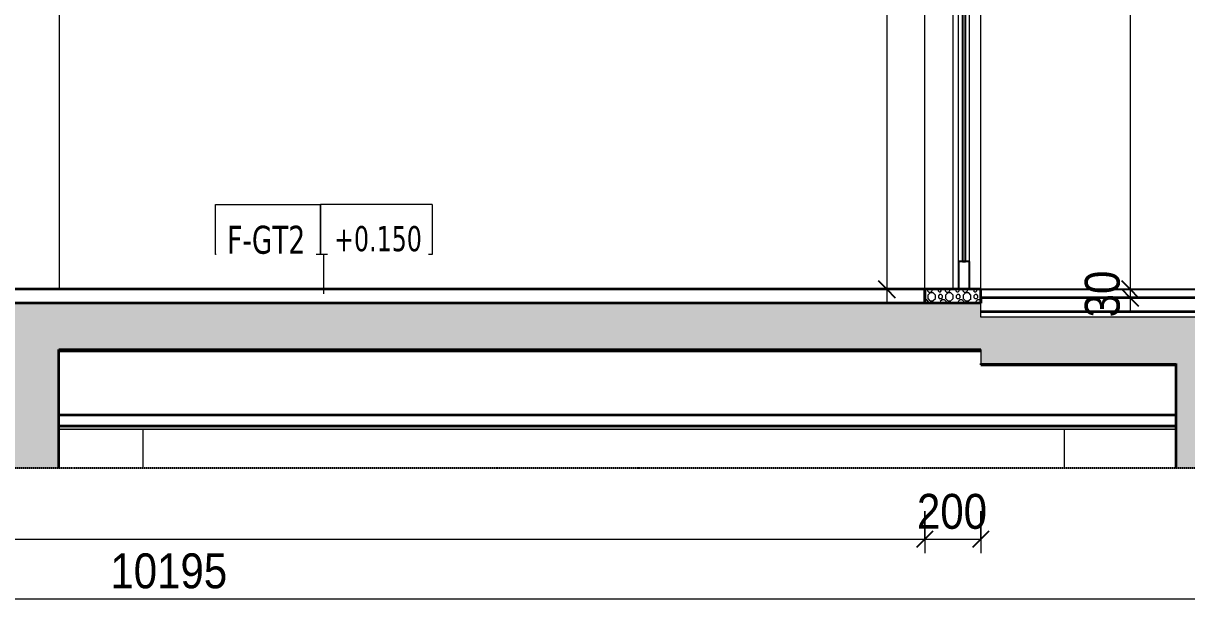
# Model space of a CAD drawing. Header units: millimetres. Extents: x 41758 to 237109, y 3795 to 78637.
# Drawn here: x 62854 to 67020, y 4443 to 6552 of the extents above; entities that cross this region are included whole.
import ezdxf

# ---------------------------------------------------------------- set-up
doc = ezdxf.new("R2010")
doc.units = ezdxf.units.MM
for name, pattern in [('Centre', [31.75, 6.35, -4.7625, 15.875, -4.7625]), ('Hidden', [7.14375, 4.7625, -2.38125]), ('IMPORT-CENTER _2_', [40.64, 25.4, -5.08, 5.08, -5.08])]:
    doc.linetypes.add(name, pattern=pattern)
for name, color, linetype, lineweight in [('0-4', 90, 'Continuous', 5), ('A-ANNO-DIMS', 211, 'Continuous', 9), ('A-ANNO-DIMS-50', 211, 'Continuous', 9), ('A-CLNG-1', 250, 'Continuous', 35), ('A-CLNG-FNSH-1', 7, 'Continuous', 18), ('A-CLNG-PATT-3', 13, 'Continuous', 18), ('A-DETL-GENF', 92, 'Continuous', 18), ('A-DETL-GENF-4', 9, 'Continuous', 18), ('A-DETL-GENF-5', 92, 'Hidden', 25), ('A-DETL-MEDM', 33, 'Continuous', 35), ('A-DETL-THIN', 151, 'Continuous', 18), ('A-DOOR', 31, 'Continuous', 18), ('A-DOOR-4', 31, 'Continuous', 25), ('A-DOOR-FRAM-1', 31, 'Continuous', 18), ('A-DOOR-GLAZ', 31, 'Continuous', 25), ('A-FLOR-FNSH-1', 250, 'Continuous', 35), ('A-FLOR-IDEN', 11, 'Continuous', 9), ('A-FLOR-LEVL-2', 51, 'Centre', 9), ('A-FLOR-PATT-1', 253, 'Continuous', 18), ('A-FLOR-PATT-2', 9, 'Continuous', 18), ('A-WALL-2', 250, 'Continuous', 35), ('G-IMPT', 8, 'Continuous', 18), ('G-IMPT-3', 8, 'IMPORT-CENTER _2_', 18), ('M-EQPM', 50, 'Continuous', 18), ('M-EQPM-2', 50, 'Continuous', 25), ('S-COLS', 52, 'Continuous', 18), ('S-COLS-6', 7, 'Continuous', 18)]:
    doc.layers.add(name, color=color, linetype=linetype, lineweight=lineweight)
doc.styles.add('Tahoma', font='tahoma.ttf', dxfattribs={"width": 0.8, "height": 100})
doc.styles.add('Tahoma_1', font='tahoma.ttf', dxfattribs={"width": 0.8, "height": 90})
doc.styles.add('UTM Avo', font='', dxfattribs={"width": 0.9, "height": 125})
doc.styles.get('UTM Avo').set_extended_font_data('UTM Avo')
doc.dimstyles.new('1_Dim_chi_tiet_2_5', dxfattribs={"dimscale": 304.8, "dimtxt": 124.912619, "dimasz": 0.19685, "dimexe": 0.164042, "dimexo": 0.0625, "dimgap": 0.016404, "dimtad": 1, "dimdec": 0, "dimrnd": 5, "dimzin": 0, "dimdsep": 46, "dimtxsty": 'UTM Avo', "dimblk1": 'OBLIQUE', "dimblk2": 'OBLIQUE', "dimsah": 1, "dimcen": 0.09, "dimdle": 0.164042, "dimazin": 0, "dimtfac": 1, "dimtdec": 4, "dimtix": 1, "dimtmove": 0, "dimatfit": 3, "dimfxl": 0.328084, "dimfxlon": 1, "dimtvp": 1, "dimtolj": 1, "dimtzin": 0, "dimarcsym": 2})
pattern_1 = [(50, (40790.24, 15875), (364.368, -31.878), [38.1, -419.1]), (355, (40790.24, 15875), (-70.486, 382.113), [30.48, -335.28]), (100.451, (40820.6, 15872.34), (293.885, 350.233), [32.38, -356.18]), (46.184, (40790.24, 15976.6), (542.158, -84.086), [57.15, -628.65]), (96.636, (40835.4, 15969.6), (474.805, 494.855), [48.57, -534.27]), (351.184, (40790.24, 15976.6), (474.81, 494.85), [45.72, -502.92]), (21, (40841.04, 15951.2), (303.2285, -204.5305), [38.1, -419.1]), (326, (40841.04, 15951.2), (123.604, 368.376), [30.48, -335.28]), (71.451, (40866.3, 15934.16), (426.834, 163.843), [32.38, -356.18]), (37.5, (40790.24, 15875), (6.1766, 169.1102), [3.353, -327.863, 3.353, -337.007, -336.55]), (37.5, (40790.24, 15875), (6.1766, 169.1102), [-671.576, 3.353, -333.197]), (7.5, (40790.24, 15875), (133.639, 200.3615), [3.353, -190.703, 3.353, -320.243, -128.27]), (7.5, (40790.24, 15875), (133.639, 200.3615), [-517.652, 3.353, -124.917]), (327.5, (40676.96, 15875), (271.1818, -11.4584), [3.353, -123.647, 3.353, -392.887, -525.78]), (327.5, (40676.96, 15875), (271.1818, -11.4584), [-523.24, 3.353, -522.427]), (317.5, (40626.16, 15875), (296.2585, 50.853), [3.353, -161.747, 3.353, -259.791, -373.38]), (317.5, (40626.16, 15875), (296.2585, 50.853), [-428.244, 3.353, -370.027]), (45, (40790.24, 15875), (-125.7236, 125.7236), []), (45, (40790.24, 16065.5), (-125.7236, 125.7236), [])]

# ---------------------------------------------------------------- blocks, each defined once
blk = doc.blocks.new('NCV_TKTC_KET CAU_rvt-2-TKCS_CĂN HỘ LOẠI 6 - MẶT CẮT 1')
at = {"layer": 'A-FLOR-PATT-1'}
h = blk.add_hatch(dxfattribs=at)
h.set_pattern_fill('FP_4', color=256, style=0, pattern_type=2)
h.set_pattern_definition(pattern_1)
h.paths.add_polyline_path([(43511.7, 5380), (43536.9, 5380), (43536.9, 5385), (40235.7, 5385), (40235.7, 5380), (43326.9, 5380)])
h.paths.add_polyline_path([(35735.3, 5380), (39935.6, 5380), (39935.6, 5385), (35735.3, 5385), (35735.3, 5384.2)])
h = blk.add_hatch(dxfattribs=at)
h.set_pattern_fill('FP_4', color=256, style=0, pattern_type=2)
h.set_pattern_definition(pattern_1)
h.paths.add_polyline_path([(43511.7, 5380), (43536.9, 5380), (43536.9, 5385), (40235.7, 5385), (40235.7, 5380), (43326.9, 5380)])
h.paths.add_polyline_path([(35735.3, 5380), (39935.6, 5380), (39935.6, 5385), (35735.3, 5385), (35735.3, 5384.2)])
h = blk.add_hatch(dxfattribs=at)
h.set_pattern_fill('FP_4', color=256, style=0, pattern_type=2)
h.set_pattern_definition(pattern_1)
h.paths.add_polyline_path([(43536.9, 5330), (44235.3, 5330), (44235.3, 5335), (43536.9, 5335)])
h.paths.add_polyline_path([(45537.4, 5330), (45537, 5335), (44537, 5335), (44537, 5330), (45537, 5330)])
h = blk.add_hatch(dxfattribs=at)
h.set_pattern_fill('FP_4', color=256, style=0, pattern_type=2)
h.set_pattern_definition(pattern_1)
h.paths.add_polyline_path([(43536.9, 5330), (44235.3, 5330), (44235.3, 5335), (43536.9, 5335)])
h.paths.add_polyline_path([(45537.4, 5330), (45537, 5335), (44537, 5335), (44537, 5330), (45537, 5330)])
at = {"layer": 'A-FLOR-FNSH-1'}
for p, q in [((40235.7, 5380), (43536.9, 5380)), ((43536.9, 5335), (43536.9, 5330)), ((43536.9, 5330), (44235.3, 5330))]:
    blk.add_line(p, q, dxfattribs=at)
at = {"layer": 'S-COLS-6'}
for p, q in [((40536.9, 5100), (40536.9, 4960)), ((43836.9, 4960), (43836.9, 5100))]:
    blk.add_line(p, q, dxfattribs=at)
blk = doc.blocks.new('NCV_TKTC_TANG 2_rvt-2-TKCS_CĂN HỘ LOẠI 6 - MẶT CẮT 1')
at = {"layer": 'A-FLOR-PATT-2'}
h = blk.add_hatch(dxfattribs=at)
h.set_pattern_fill('FP_5', color=256, style=0, pattern_type=2)
h.set_pattern_definition([(180, (40844.12, 15903.534), (-8e-15, -63.5), [6.012, -57.488]), (135, (40848.37, 15899.283), (-63.4996, 4e-15), [6.012, -83.79]), (90, (40848.37, 15893.27), (-63.5, 4e-15), [6.012, -57.488]), (45, (40844.117, 15889.02), (0, 63.4996), [6.012, -83.79]), (0, (40838.105, 15889.02), (0, 63.5), [6.012, -57.488]), (315, (40833.853, 15893.27), (63.4996, 0), [6.012, -83.79]), (270, (40833.85, 15899.28), (63.5, 4e-15), [6.012, -57.488]), (225, (40838.105, 15903.534), (4e-15, -63.4996), [6.012, -83.79]), (180, (40829.89, 15893.53), (-8e-15, -63.5), [6.892, -56.608]), (135, (40834.766, 15888.66), (-63.4996, 4e-15), [6.892, -82.91]), (90, (40834.766, 15881.77), (-63.5, 4e-15), [6.892, -56.608]), (45, (40829.893, 15876.894), (0, 63.4996), [6.892, -82.91]), (0, (40823, 15876.894), (0, 63.5), [6.892, -56.608]), (315, (40818.127, 15881.77), (63.4996, 0), [6.892, -82.91]), (270, (40818.13, 15888.66), (63.5, 4e-15), [6.892, -56.608]), (225, (40823, 15893.533), (4e-15, -63.4996), [6.892, -82.91]), (180, (40800.985, 15888.96), (-8e-15, -63.5), [4.546, -58.954]), (135, (40804.2, 15885.746), (-63.4996, 4e-15), [4.546, -85.257]), (90, (40804.2, 15881.2), (-63.5, 4e-15), [4.546, -58.954]), (45, (40800.985, 15877.986), (0, 63.4996), [4.546, -85.257]), (0, (40796.44, 15877.986), (0, 63.5), [4.546, -58.954]), (315, (40793.224, 15881.2), (63.4996, 0), [4.546, -85.257]), (270, (40793.224, 15885.746), (63.5, 4e-15), [4.546, -58.954]), (225, (40796.44, 15888.96), (4e-15, -63.4996), [4.546, -85.257]), (90, (40822.434, 15896.805), (-63.5, 4e-15), [9.093, -54.407]), (45, (40816.004, 15890.375), (0, 63.4996), [9.093, -80.71]), (0, (40806.91, 15890.375), (0, 63.5), [9.093, -54.407]), (315, (40800.48, 15896.805), (63.4996, 0), [9.093, -80.71]), (270, (40800.48, 15905.9), (63.5, 4e-15), [9.093, -54.407]), (225, (40806.91, 15912.327), (4e-15, -63.4996), [9.093, -80.71]), (180, (40816.004, 15912.33), (-8e-15, -63.5), [9.093, -54.407]), (135, (40822.434, 15905.9), (-63.4996, 4e-15), [9.093, -80.71]), (90, (40847.13, 15917.626), (-63.5, 4e-15), [11.586, -51.914]), (45, (40838.937, 15909.433), (0, 63.4996), [11.586, -78.217]), (0, (40827.35, 15909.43), (0, 63.5), [11.586, -51.914]), (315, (40819.16, 15917.626), (63.4996, 0), [11.586, -78.217]), (270, (40819.16, 15929.21), (63.5, 4e-15), [11.586, -51.914]), (225, (40827.35, 15937.404), (4e-15, -63.4996), [11.586, -78.217]), (180, (40838.94, 15937.404), (-8e-15, -63.5), [11.586, -51.914]), (135, (40847.13, 15929.21), (-63.4996, 4e-15), [11.586, -78.217]), (90, (40808.54, 15921.15), (-63.5, 4e-15), [6.013, -57.487]), (45, (40804.285, 15916.9), (0, 63.4996), [6.013, -83.79]), (0, (40798.27, 15916.9), (0, 63.5), [6.013, -57.487]), (315, (40794.02, 15921.15), (63.4996, 0), [6.013, -83.79]), (270, (40794.02, 15927.16), (63.5, 4e-15), [6.013, -57.487]), (225, (40798.27, 15931.415), (4e-15, -63.4996), [6.013, -83.79]), (180, (40804.285, 15931.415), (-8e-15, -63.5), [6.013, -57.487]), (135, (40808.537, 15927.163), (-63.4996, 4e-15), [6.013, -83.79])])
h.paths.add_polyline_path([(43536.9, 5550), (43536.9, 5600), (43336.9, 5600), (43336.9, 5550), (43535.2, 5550)])
at = {"layer": 'A-FLOR-FNSH-1'}
for p, q in [((43336.9, 5600), (35736.9, 5600)), ((43336.9, 5550), (43336.9, 5600)), ((43536.9, 5600), (43336.9, 5600)), ((43336.9, 5600), (43336.9, 5550)), ((43536.9, 5550), (43536.9, 5600)), ((45536.9, 5570), (43536.9, 5570)), ((43536.9, 5570), (43536.9, 5550)), ((43536.9, 5520), (45536.9, 5520))]:
    blk.add_line(p, q, dxfattribs=at)
at = {"layer": 'S-COLS-6'}
blk.add_line((40236.9, 8780), (40236.9, 5600), dxfattribs=at)
blk = doc.blocks.new('DEG_02-DEG_03 - DEG_02-2500x2400mm-CỬA ĐI 02 CÁNH TRƯỢT-V10-TKCS_CĂN HỘ LOẠI 6 - MẶT CẮT 1')
at = {"layer": 'A-DOOR'}
for p, q in [((43536.9, 5600), (43536.9, 7960)), ((43456.9, 5700), (43456.9, 7860)), ((43496.9, 5700), (43496.9, 7860)), ((43496.9, 5700), (43496.9, 7860))]:
    blk.add_line(p, q, dxfattribs=at)
at = {"layer": 'A-DOOR-4'}
for p, q in [((43456.9, 5700), (43456.9, 5600)), ((43496.9, 5700), (43456.9, 5700)), ((43496.9, 5600), (43496.9, 5700)), ((43456.9, 5600), (43496.9, 5600))]:
    blk.add_line(p, q, dxfattribs=at)
at = {"layer": 'A-DOOR-FRAM-1'}
blk.add_line((43436.9, 7960), (43436.9, 5600), dxfattribs=at)
at = {"layer": 'A-DOOR-GLAZ'}
for p, q in [((43471.9, 7860), (43471.9, 5700)), ((43481.9, 5700), (43481.9, 7860)), ((43471.9, 5700), (43481.9, 5700))]:
    blk.add_line(p, q, dxfattribs=at)
blk = doc.blocks.new('TKTC_XREF_251221_MB TANG 2-7 - TKTC_XREF_260130_MB TANG 2-5_dwg_$cc-V12-TKCS_CĂN HỘ LOẠI 6 - MẶT CẮT 1')
at = {"layer": 'G-IMPT-3'}
for p, q in [((41776.4, 5600), (41897.5, 5600)), ((41836.6, 5600), (41837.4, 5600))]:
    blk.add_line(p, q, dxfattribs=at)
at = {"layer": 'M-EQPM'}
for p, q in [((41837, 5600), (41792, 5600)), ((41792, 5600), (41882, 5600)), ((41882, 5600), (41837, 5600)), ((41837.3, 5600), (41837.3, 5600))]:
    blk.add_line(p, q, dxfattribs=at)
blk = doc.blocks.new('TKTC_XREF_251221_MB TANG 2-7 - TKTC_XREF_260130_MB TANG 2-5_dwg_CUM U_DN100-V13-TKCS_CĂN HỘ LOẠI 6 - MẶT CẮT 1')
at = {"layer": 'G-IMPT'}
for p, q in [((41783.7, 5600), (41781.5, 5600)), ((41782.5, 5600), (41891.4, 5600)), ((41782.8, 5600), (41782.5, 5600)), ((41789.4, 5600), (41782.6, 5600)), ((41788.3, 5600), (41783.7, 5600)), ((41783.7, 5600), (41783.7, 5600)), ((41784.8, 5600), (41784, 5600)), ((41787.3, 5600), (41784.8, 5600)), ((41787.3, 5600), (41784.8, 5600)), ((41787.3, 5600), (41784.8, 5600)), ((41788.1, 5600), (41787.3, 5600)), ((41790.6, 5600), (41788.3, 5600)), ((41788.3, 5600), (41788.3, 5600)), ((41788.8, 5600), (41885.1, 5600)), ((41792, 5600), (41882, 5600)), ((41886.4, 5600), (41884.1, 5600)), ((41892.1, 5600), (41885.2, 5600)), ((41886.3, 5600), (41886.4, 5600)), ((41890.9, 5600), (41886.4, 5600)), ((41887.4, 5600), (41886.7, 5600)), ((41889.9, 5600), (41887.4, 5600)), ((41889.9, 5600), (41887.4, 5600)), ((41889.9, 5600), (41887.4, 5600)), ((41890.7, 5600), (41889.9, 5600)), ((41893.2, 5600), (41890.9, 5600)), ((41890.9, 5600), (41890.9, 5600)), ((41891.8, 5600), (41891.4, 5600))]:
    blk.add_line(p, q, dxfattribs=at)
at = {"layer": 'G-IMPT', "flags": 128}
for points in [[(41790.5, 5600), (41792.1, 5600), (41792, 5600), (41779.9, 5600), (41779.9, 5600), (41781.4, 5600)], [(41781.5, 5600), (41781.4, 5600), (41790.5, 5600), (41790.6, 5600)], [(41788, 5600), (41788.1, 5600), (41784, 5600), (41784, 5600)], [(41789.1, 5600), (41788.8, 5600), (41792, 5600)], [(41885.4, 5600), (41885.1, 5600), (41882, 5600)], [(41893.2, 5600), (41894.7, 5600), (41894.7, 5600), (41882.5, 5600), (41882.6, 5600), (41884.1, 5600)], [(41884.1, 5600), (41884.1, 5600), (41893.2, 5600), (41893.2, 5600)], [(41890.7, 5600), (41890.7, 5600), (41886.7, 5600), (41886.6, 5600)]]:
    blk.add_lwpolyline(points, dxfattribs=at)
blk = doc.blocks.new('TKTC_XREF_251221_MB TANG 2-7 - TKTC_XREF_260130_MB TANG 2-5_dwg_$cc-V14-TKCS_CĂN HỘ LOẠI 6 - MẶT CẮT 1')
at = {"layer": 'G-IMPT-3'}
for p, q in [((41986.7, 5600), (42139.7, 5600)), ((42063.2, 5600), (42063.2, 5600))]:
    blk.add_line(p, q, dxfattribs=at)
at = {"layer": 'M-EQPM'}
for p, q in [((42063.2, 5600), (42006.3, 5600)), ((42006.3, 5600), (42120, 5600)), ((42117.2, 5600), (42009.1, 5600)), ((42009.1, 5600), (42063.2, 5600)), ((42063.2, 5600), (42117.2, 5600)), ((42120, 5600), (42063.2, 5600))]:
    blk.add_line(p, q, dxfattribs=at)
blk = doc.blocks.new('TKTC_XREF_251221_MB TANG 2-7 - TKTC_XREF_260130_MB TANG 2-5_dwg_CUM U_DN100-V15-TKCS_CĂN HỘ LOẠI 6 - MẶT CẮT 1')
at = {"layer": 'G-IMPT'}
for p, q in [((41993.5, 5600), (41991.6, 5600)), ((41991.6, 5600), (42006.9, 5600)), ((41993.5, 5600), (41996.3, 5600)), ((42005, 5600), (41993.5, 5600)), ((41994.9, 5600), (42003.5, 5600)), ((42132.9, 5600), (41995.2, 5600)), ((41996.3, 5600), (42002.1, 5600)), ((41996.7, 5600), (41997.6, 5600)), ((41996.7, 5600), (42001.8, 5600)), ((41997.6, 5600), (42000.8, 5600)), ((41997.6, 5600), (42000.8, 5600)), ((41997.6, 5600), (42000.8, 5600)), ((42000.8, 5600), (42001.8, 5600)), ((42002.1, 5600), (42005, 5600)), ((42124.9, 5600), (42003.2, 5600)), ((42003.2, 5600), (42007.2, 5600)), ((42006.9, 5600), (42005, 5600)), ((42120.9, 5600), (42007.2, 5600)), ((42124.9, 5600), (42120.9, 5600)), ((42123.1, 5600), (42121.2, 5600)), ((42121.2, 5600), (42136.6, 5600)), ((42123.1, 5600), (42126, 5600)), ((42134.6, 5600), (42123.1, 5600)), ((42124.6, 5600), (42133.2, 5600)), ((42126, 5600), (42131.8, 5600)), ((42126.3, 5600), (42127.3, 5600)), ((42126.3, 5600), (42131.4, 5600)), ((42127.3, 5600), (42130.5, 5600)), ((42127.3, 5600), (42130.5, 5600)), ((42127.3, 5600), (42130.5, 5600)), ((42130.5, 5600), (42131.4, 5600)), ((42131.8, 5600), (42134.6, 5600)), ((42136.6, 5600), (42134.6, 5600))]:
    blk.add_line(p, q, dxfattribs=at)
blk = doc.blocks.new('TKTC_XREF_251221_MB TANG 2-7 - TKTC_XREF_260130_MB TANG 2-5_dwg_$cc-V16-TKCS_CĂN HỘ LOẠI 6 - MẶT CẮT 1')
at = {"layer": 'G-IMPT-3'}
for p, q in [((41666.8, 5600), (41513.7, 5600)), ((41590.2, 5600), (41590.2, 5600))]:
    blk.add_line(p, q, dxfattribs=at)
at = {"layer": 'M-EQPM'}
for p, q in [((41647.1, 5600), (41533.4, 5600)), ((41533.4, 5600), (41590.2, 5600)), ((41590.2, 5600), (41536.2, 5600)), ((41536.2, 5600), (41644.3, 5600)), ((41644.3, 5600), (41590.2, 5600)), ((41590.2, 5600), (41647.1, 5600))]:
    blk.add_line(p, q, dxfattribs=at)
blk = doc.blocks.new('TKTC_XREF_251221_MB TANG 2-7 - TKTC_XREF_260130_MB TANG 2-5_dwg_$cc-V17-TKCS_CĂN HỘ LOẠI 6 - MẶT CẮT 1')
at = {"layer": 'G-IMPT-3'}
for p, q in [((41381.3, 5600), (41502.4, 5600)), ((41441.5, 5600), (41442.3, 5600))]:
    blk.add_line(p, q, dxfattribs=at)
at = {"layer": 'M-EQPM'}
for p, q in [((41441.9, 5600), (41396.9, 5600)), ((41396.9, 5600), (41486.9, 5600)), ((41486.9, 5600), (41441.9, 5600)), ((41442.2, 5600), (41442.2, 5600))]:
    blk.add_line(p, q, dxfattribs=at)
blk = doc.blocks.new('TKTC_XREF_251221_MB TANG 2-7 - TKTC_XREF_260130_MB TANG 2-5_dwg_THU NUOC - THU NUOC-444531-TKCS_MB TẦNG 1-4746810-TKCS_CĂN HỘ LOẠI 6 - MẶT CẮT 1')
at = {"layer": 'G-IMPT'}
for p, q in [((44035.4, 5600), (44185.4, 5600)), ((44185.4, 5600), (44035.4, 5600)), ((44060.4, 5600), (44160.4, 5600)), ((44160.4, 5600), (44060.4, 5600)), ((44076.3, 5600), (44070.3, 5600)), ((44070.3, 5600), (44076.3, 5600)), ((44082.7, 5600), (44088.7, 5600)), ((44088.7, 5600), (44082.7, 5600)), ((44095.2, 5600), (44101.2, 5600)), ((44101.2, 5600), (44095.2, 5600)), ((44113.6, 5600), (44107.6, 5600)), ((44107.6, 5600), (44113.6, 5600)), ((44113.6, 5600), (44107.6, 5600)), ((44107.6, 5600), (44113.6, 5600)), ((44110.4, 5600), (44110.4, 5600)), ((44110.4, 5600), (44110.4, 5600)), ((44110.4, 5600), (44110.4, 5600)), ((44110.4, 5600), (44110.4, 5600)), ((44125.6, 5600), (44119.6, 5600)), ((44119.6, 5600), (44125.6, 5600)), ((44138.1, 5600), (44132.1, 5600)), ((44132.1, 5600), (44138.1, 5600)), ((44144.4, 5600), (44150.4, 5600)), ((44150.4, 5600), (44144.4, 5600))]:
    blk.add_line(p, q, dxfattribs=at)
blk = doc.blocks.new('TKTC_XREF_251221_MB TANG 2-7 - TKTC_XREF_260130_MB TANG 2-5_dwg_$cc-V22-TKCS_CĂN HỘ LOẠI 6 - MẶT CẮT 1')
at = {"layer": 'G-IMPT-3'}
for p, q in [((43720.7, 5600), (43841.8, 5600)), ((43780.9, 5600), (43781.6, 5600))]:
    blk.add_line(p, q, dxfattribs=at)
at = {"layer": 'M-EQPM'}
for p, q in [((43781.3, 5600), (43736.3, 5600)), ((43736.3, 5600), (43826.3, 5600)), ((43826.3, 5600), (43781.3, 5600)), ((43781.5, 5600), (43781.5, 5600))]:
    blk.add_line(p, q, dxfattribs=at)
blk = doc.blocks.new('TKTC_XREF_251221_MB TANG 2-7 - TKTC_XREF_260130_MB TANG 2-5_dwg_CUM U_DN100-V23-TKCS_CĂN HỘ LOẠI 6 - MẶT CẮT 1')
at = {"layer": 'G-IMPT'}
for p, q in [((43725.8, 5600), (43723.6, 5600)), ((43731.5, 5600), (43724.7, 5600)), ((43725, 5600), (43834, 5600)), ((43725, 5600), (43725, 5600)), ((43730.4, 5600), (43725.8, 5600)), ((43725.8, 5600), (43725.8, 5600)), ((43726.8, 5600), (43726.1, 5600)), ((43729.4, 5600), (43726.8, 5600)), ((43729.4, 5600), (43726.8, 5600)), ((43729.4, 5600), (43726.8, 5600)), ((43730.1, 5600), (43729.4, 5600)), ((43732.7, 5600), (43730.4, 5600)), ((43730.4, 5600), (43730.4, 5600)), ((43731.3, 5600), (43827.7, 5600)), ((43734.5, 5600), (43824.5, 5600)), ((43828.5, 5600), (43826.2, 5600)), ((43834.2, 5600), (43827.3, 5600)), ((43833, 5600), (43828.5, 5600)), ((43828.5, 5600), (43828.5, 5600)), ((43829.5, 5600), (43828.7, 5600)), ((43832, 5600), (43829.5, 5600)), ((43832, 5600), (43829.5, 5600)), ((43832, 5600), (43829.5, 5600)), ((43832.8, 5600), (43832, 5600)), ((43835.3, 5600), (43833, 5600)), ((43833, 5600), (43833, 5600)), ((43833.9, 5600), (43834, 5600))]:
    blk.add_line(p, q, dxfattribs=at)
at = {"layer": 'G-IMPT', "flags": 128}
for points in [[(43732.7, 5600), (43734.2, 5600), (43734.2, 5600), (43722.1, 5600), (43722.1, 5600), (43723.6, 5600)], [(43723.6, 5600), (43723.6, 5600), (43732.7, 5600), (43732.7, 5600)], [(43730.1, 5600), (43730.1, 5600), (43726.1, 5600), (43726.1, 5600)], [(43731.3, 5600), (43731.3, 5600), (43734.5, 5600)], [(43827.6, 5600), (43827.7, 5600), (43824.5, 5600)], [(43835.3, 5600), (43836.8, 5600), (43836.8, 5600), (43824.7, 5600), (43824.7, 5600), (43826.2, 5600)], [(43826.2, 5600), (43826.2, 5600), (43835.3, 5600), (43835.3, 5600)], [(43832.8, 5600), (43832.8, 5600), (43828.7, 5600), (43828.7, 5600)]]:
    blk.add_lwpolyline(points, dxfattribs=at)
blk = doc.blocks.new('TKTC_XREF_251221_MB TANG 2-7 - TKTC_XREF_260130_MB TANG 2-5_dwg_$cc-V24-TKCS_CĂN HỘ LOẠI 6 - MẶT CẮT 1')
at = {"layer": 'G-IMPT-3'}
for p, q in [((43720.6, 5600), (43841.7, 5600)), ((43780.7, 5600), (43781.5, 5600))]:
    blk.add_line(p, q, dxfattribs=at)
at = {"layer": 'M-EQPM'}
for p, q in [((43781.1, 5600), (43736.1, 5600)), ((43736.1, 5600), (43826.1, 5600)), ((43826.1, 5600), (43781.1, 5600)), ((43781.4, 5600), (43781.4, 5600))]:
    blk.add_line(p, q, dxfattribs=at)
blk = doc.blocks.new('TKTC_XREF_251221_MB TANG 2-7 - TKTC_XREF_260130_MB TANG 2-5_dwg_CUM U_DN100-V25-TKCS_CĂN HỘ LOẠI 6 - MẶT CẮT 1')
at = {"layer": 'G-IMPT'}
for p, q in [((43734.1, 5600), (43722, 5600)), ((43722, 5600), (43723.5, 5600)), ((43725.8, 5600), (43723.5, 5600)), ((43723.5, 5600), (43732.6, 5600)), ((43731.5, 5600), (43724.7, 5600)), ((43724.9, 5600), (43833.9, 5600)), ((43730.3, 5600), (43725.8, 5600)), ((43726.8, 5600), (43726, 5600)), ((43730.1, 5600), (43726, 5600)), ((43729.3, 5600), (43726.8, 5600)), ((43729.3, 5600), (43726.8, 5600)), ((43729.3, 5600), (43726.8, 5600)), ((43730.1, 5600), (43729.3, 5600)), ((43732.6, 5600), (43730.3, 5600)), ((43731.2, 5600), (43827.5, 5600)), ((43731.2, 5600), (43734.4, 5600)), ((43732.6, 5600), (43734.1, 5600)), ((43734.4, 5600), (43824.4, 5600)), ((43827.5, 5600), (43824.4, 5600)), ((43836.8, 5600), (43824.6, 5600)), ((43824.6, 5600), (43826.2, 5600)), ((43828.4, 5600), (43826.2, 5600)), ((43826.2, 5600), (43835.2, 5600)), ((43834.1, 5600), (43827.3, 5600)), ((43833, 5600), (43828.4, 5600)), ((43829.4, 5600), (43828.7, 5600)), ((43832.7, 5600), (43828.7, 5600)), ((43832, 5600), (43829.4, 5600)), ((43832, 5600), (43829.4, 5600)), ((43832, 5600), (43829.4, 5600)), ((43832.7, 5600), (43832, 5600)), ((43835.2, 5600), (43833, 5600)), ((43835.2, 5600), (43836.8, 5600))]:
    blk.add_line(p, q, dxfattribs=at)
blk = doc.blocks.new('TKTC_XREF_251221_MB TANG 2-7 - TKTC_XREF_251221_MB TANG 2-7-2039446-TKCS_CĂN HỘ LOẠI 6 - MẶT CẮT 1')
at = {"layer": 'M-EQPM'}
for p, q in [((42136.6, 5600), (41384.8, 5600)), ((41384.8, 5600), (42136.9, 5600)), ((42136.9, 5600), (42136.6, 5600)), ((43717.4, 5600), (43836.8, 5600)), ((43836.8, 5600), (43717.4, 5600)), ((43719.1, 5600), (43836.9, 5600)), ((43838.7, 5600), (43719.1, 5600)), ((43719.2, 5600), (43837, 5600)), ((43838.7, 5600), (43719.2, 5600)), ((43719.2, 5600), (43837, 5600)), ((43838.7, 5600), (43719.2, 5600)), ((43719.3, 5600), (43835, 5600)), ((43835, 5600), (43719.3, 5600)), ((43719.3, 5600), (43838.7, 5600)), ((43838.7, 5600), (43719.3, 5600)), ((43719.4, 5600), (43838.8, 5600)), ((43838.8, 5600), (43719.4, 5600)), ((43721.1, 5600), (43836.9, 5600)), ((43836.9, 5600), (43721.1, 5600)), ((43721.2, 5600), (43837, 5600)), ((43837, 5600), (43721.2, 5600)), ((43721.2, 5600), (43836.9, 5600)), ((43836.9, 5600), (43721.2, 5600)), ((43721.2, 5600), (43837, 5600)), ((43837, 5600), (43721.2, 5600)), ((43721.2, 5600), (43837, 5600)), ((43837, 5600), (43721.2, 5600))]:
    blk.add_line(p, q, dxfattribs=at)
at = {"layer": 'M-EQPM-2'}
blk.add_line((35057.4, 5600), (45537, 5600), dxfattribs=at)
for name, p in [('TKTC_XREF_251221_MB TANG 2-7 - TKTC_XREF_260130_MB TANG 2-5_dwg_$cc-V17-TKCS_CĂN HỘ LOẠI 6 - MẶT CẮT 1', (0, 0)), ('TKTC_XREF_251221_MB TANG 2-7 - TKTC_XREF_260130_MB TANG 2-5_dwg_CUM U_DN100-V13-TKCS_CĂN HỘ LOẠI 6 - MẶT CẮT 1', (-395.1, 0)), ('TKTC_XREF_251221_MB TANG 2-7 - TKTC_XREF_260130_MB TANG 2-5_dwg_$cc-V16-TKCS_CĂN HỘ LOẠI 6 - MẶT CẮT 1', (0, 0)), ('TKTC_XREF_251221_MB TANG 2-7 - TKTC_XREF_260130_MB TANG 2-5_dwg_CUM U_DN100-V15-TKCS_CĂN HỘ LOẠI 6 - MẶT CẮT 1', (-473.8, 0)), ('TKTC_XREF_251221_MB TANG 2-7 - TKTC_XREF_260130_MB TANG 2-5_dwg_$cc-V12-TKCS_CĂN HỘ LOẠI 6 - MẶT CẮT 1', (0, 0)), ('TKTC_XREF_251221_MB TANG 2-7 - TKTC_XREF_260130_MB TANG 2-5_dwg_CUM U_DN100-V13-TKCS_CĂN HỘ LOẠI 6 - MẶT CẮT 1', (0, 0)), ('TKTC_XREF_251221_MB TANG 2-7 - TKTC_XREF_260130_MB TANG 2-5_dwg_$cc-V14-TKCS_CĂN HỘ LOẠI 6 - MẶT CẮT 1', (0, 0)), ('TKTC_XREF_251221_MB TANG 2-7 - TKTC_XREF_260130_MB TANG 2-5_dwg_CUM U_DN100-V15-TKCS_CĂN HỘ LOẠI 6 - MẶT CẮT 1', (0, 0)), ('TKTC_XREF_251221_MB TANG 2-7 - TKTC_XREF_260130_MB TANG 2-5_dwg_$cc-V22-TKCS_CĂN HỘ LOẠI 6 - MẶT CẮT 1', (-2, 0)), ('TKTC_XREF_251221_MB TANG 2-7 - TKTC_XREF_260130_MB TANG 2-5_dwg_CUM U_DN100-V23-TKCS_CĂN HỘ LOẠI 6 - MẶT CẮT 1', (-2, 0)), ('TKTC_XREF_251221_MB TANG 2-7 - TKTC_XREF_260130_MB TANG 2-5_dwg_$cc-V24-TKCS_CĂN HỘ LOẠI 6 - MẶT CẮT 1', (-0.1, 0)), ('TKTC_XREF_251221_MB TANG 2-7 - TKTC_XREF_260130_MB TANG 2-5_dwg_$cc-V24-TKCS_CĂN HỘ LOẠI 6 - MẶT CẮT 1', (0, 0)), ('TKTC_XREF_251221_MB TANG 2-7 - TKTC_XREF_260130_MB TANG 2-5_dwg_$cc-V24-TKCS_CĂN HỘ LOẠI 6 - MẶT CẮT 1', (0, 0)), ('TKTC_XREF_251221_MB TANG 2-7 - TKTC_XREF_260130_MB TANG 2-5_dwg_$cc-V22-TKCS_CĂN HỘ LOẠI 6 - MẶT CẮT 1', (0, 0)), ('TKTC_XREF_251221_MB TANG 2-7 - TKTC_XREF_260130_MB TANG 2-5_dwg_$cc-V22-TKCS_CĂN HỘ LOẠI 6 - MẶT CẮT 1', (-0.1, 0)), ('TKTC_XREF_251221_MB TANG 2-7 - TKTC_XREF_260130_MB TANG 2-5_dwg_CUM U_DN100-V23-TKCS_CĂN HỘ LOẠI 6 - MẶT CẮT 1', (-0.1, 0)), ('TKTC_XREF_251221_MB TANG 2-7 - TKTC_XREF_260130_MB TANG 2-5_dwg_CUM U_DN100-V25-TKCS_CĂN HỘ LOẠI 6 - MẶT CẮT 1', (0, 0)), ('TKTC_XREF_251221_MB TANG 2-7 - TKTC_XREF_260130_MB TANG 2-5_dwg_CUM U_DN100-V25-TKCS_CĂN HỘ LOẠI 6 - MẶT CẮT 1', (0, 0)), ('TKTC_XREF_251221_MB TANG 2-7 - TKTC_XREF_260130_MB TANG 2-5_dwg_CUM U_DN100-V25-TKCS_CĂN HỘ LOẠI 6 - MẶT CẮT 1', (-0.1, 0)), ('TKTC_XREF_251221_MB TANG 2-7 - TKTC_XREF_260130_MB TANG 2-5_dwg_CUM U_DN100-V23-TKCS_CĂN HỘ LOẠI 6 - MẶT CẮT 1', (0, 0)), ('TKTC_XREF_251221_MB TANG 2-7 - TKTC_XREF_260130_MB TANG 2-5_dwg_THU NUOC - THU NUOC-444531-TKCS_MB TẦNG 1-4746810-TKCS_CĂN HỘ LOẠI 6 - MẶT CẮT 1', (0, 0)), ('TKTC_XREF_251221_MB TANG 2-7 - TKTC_XREF_260130_MB TANG 2-5_dwg_THU NUOC - THU NUOC-444531-TKCS_MB TẦNG 1-4746810-TKCS_CĂN HỘ LOẠI 6 - MẶT CẮT 1', (0, 0)), ('TKTC_XREF_251221_MB TANG 2-7 - TKTC_XREF_260130_MB TANG 2-5_dwg_THU NUOC - THU NUOC-444531-TKCS_MB TẦNG 1-4746810-TKCS_CĂN HỘ LOẠI 6 - MẶT CẮT 1', (0, 0)), ('TKTC_XREF_251221_MB TANG 2-7 - TKTC_XREF_260130_MB TANG 2-5_dwg_THU NUOC - THU NUOC-444531-TKCS_MB TẦNG 1-4746810-TKCS_CĂN HỘ LOẠI 6 - MẶT CẮT 1', (0, 0)), ('TKTC_XREF_251221_MB TANG 2-7 - TKTC_XREF_260130_MB TANG 2-5_dwg_THU NUOC - THU NUOC-444531-TKCS_MB TẦNG 1-4746810-TKCS_CĂN HỘ LOẠI 6 - MẶT CẮT 1', (0, 0)), ('TKTC_XREF_251221_MB TANG 2-7 - TKTC_XREF_260130_MB TANG 2-5_dwg_THU NUOC - THU NUOC-444531-TKCS_MB TẦNG 1-4746810-TKCS_CĂN HỘ LOẠI 6 - MẶT CẮT 1', (0, 0))]:
    blk.add_blockref(name, p)
blk = doc.blocks.new('BORDER VIEW - BORDER VIEW-2596443-TKCS_CĂN HỘ LOẠI 6 - MẶT CẮT 1')
at = {"layer": 'A-DETL-GENF-5'}
blk.add_line((45947.2, 4960), (35207.4, 4960), dxfattribs=at)
blk = doc.blocks.new('DIMBLOCK64-TKCS_CĂN HỘ LOẠI 6 - MẶT CẮT 1')
at = {"layer": 'A-ANNO-DIMS-50'}
for p, q in [((65946.2, 8050), (65946.2, 5550)), ((66046.2, 8000), (65896.2, 8000)), ((65946.2, 8000), (66046.2, 8000)), ((66046.2, 5600), (65896.2, 5600)), ((65946.2, 5600), (66046.2, 5600))]:
    blk.add_line(p, q, dxfattribs=at)
at = {"layer": 'A-ANNO-DIMS-50', "lineweight": 25}
for p, q in [((65946.2, 8000), (65916.2, 8030)), ((65946.2, 8000), (65976.2, 7970)), ((65946.2, 5600), (65916.2, 5630)), ((65946.2, 5600), (65976.2, 5570))]:
    blk.add_line(p, q, dxfattribs=at)
at = {"layer": 'A-ANNO-DIMS-50', "color": 0, "insert": (65783.8, 6628.8), "char_height": 125, "width": 410.824, "attachment_point": 1, "rotation": 90, "line_spacing_factor": 1.110334, "style": 'UTM Avo'}
blk.add_mtext('2400', dxfattribs=at)
blk = doc.blocks.new('_Oblique')
at = {"color": 0, "linetype": 'ByBlock', "lineweight": -2}
blk.add_line((-0.5, -0.5), (0.5, 0.5), dxfattribs=at)
blk = doc.blocks.new('DIMBLOCK67-TKCS_CĂN HỘ LOẠI 6 - MẶT CẮT 1')
at = {"layer": 'A-ANNO-DIMS-50'}
for p, q in [((58482.5, 4805.6), (58482.5, 4655.6)), ((58482.5, 4705.6), (58482.5, 4805.6)), ((66082.1, 4805.6), (66082.1, 4655.6)), ((66082.1, 4705.6), (66082.1, 4805.6)), ((58482.5, 4705.6), (66082.1, 4705.6))]:
    blk.add_line(p, q, dxfattribs=at)
at = {"layer": 'A-ANNO-DIMS-50', "lineweight": 25}
for p, q in [((58482.5, 4705.6), (58512.5, 4735.6)), ((66082.1, 4705.6), (66112.1, 4735.6)), ((58482.5, 4705.6), (58452.5, 4675.6)), ((66082.1, 4705.6), (66052.1, 4675.6))]:
    blk.add_line(p, q, dxfattribs=at)
at = {"layer": 'A-ANNO-DIMS-50', "color": 0, "insert": (62111.1, 4868), "char_height": 125, "width": 410.824, "attachment_point": 1, "line_spacing_factor": 1.110334, "style": 'UTM Avo'}
blk.add_mtext('7600', dxfattribs=at)
blk = doc.blocks.new('DIMBLOCK68-TKCS_CĂN HỘ LOẠI 6 - MẶT CẮT 1')
at = {"layer": 'A-ANNO-DIMS-50'}
for p, q in [((66082.1, 4805.6), (66082.1, 4655.6)), ((66082.1, 4705.6), (66082.1, 4805.6)), ((66282.1, 4805.6), (66282.1, 4655.6)), ((66282.1, 4705.6), (66282.1, 4805.6)), ((66082.1, 4705.6), (66282.1, 4705.6))]:
    blk.add_line(p, q, dxfattribs=at)
at = {"layer": 'A-ANNO-DIMS-50', "lineweight": 25}
for p, q in [((66082.1, 4705.6), (66112.1, 4735.6)), ((66282.1, 4705.6), (66312.1, 4735.6)), ((66082.1, 4705.6), (66052.1, 4675.6)), ((66282.1, 4705.6), (66252.1, 4675.6))]:
    blk.add_line(p, q, dxfattribs=at)
at = {"layer": 'A-ANNO-DIMS-50', "color": 0, "insert": (66053.7, 4868), "char_height": 125, "width": 308.118, "attachment_point": 1, "line_spacing_factor": 1.110334, "style": 'UTM Avo'}
blk.add_mtext('200', dxfattribs=at)
blk = doc.blocks.new('DIMBLOCK69-TKCS_CĂN HỘ LOẠI 6 - MẶT CẮT 1')
at = {"layer": 'A-ANNO-DIMS-50'}
for p, q in [((58282.5, 4592.9), (58282.5, 4442.9)), ((58282.5, 4492.9), (58282.5, 4592.9)), ((68477.1, 4592.9), (68477.1, 4442.9)), ((68477.1, 4492.9), (68477.1, 4592.9)), ((58232.5, 4492.9), (68527.1, 4492.9))]:
    blk.add_line(p, q, dxfattribs=at)
at = {"layer": 'A-ANNO-DIMS-50', "lineweight": 25}
for p, q in [((58282.5, 4492.9), (58312.5, 4522.9)), ((68477.1, 4492.9), (68507.1, 4522.9)), ((58282.5, 4492.9), (58252.5, 4462.9)), ((68477.1, 4492.9), (68447.1, 4462.9))]:
    blk.add_line(p, q, dxfattribs=at)
at = {"layer": 'A-ANNO-DIMS-50', "color": 0, "insert": (63165.8, 4655.2), "char_height": 125, "width": 513.53, "attachment_point": 1, "line_spacing_factor": 1.110334, "style": 'UTM Avo'}
blk.add_mtext('10195', dxfattribs=at)
blk = doc.blocks.new('TAG SAN - TTG - TAG FFL-4075299-TKCS_CĂN HỘ LOẠI 6 - MẶT CẮT 1')
at = {"layer": 'A-FLOR-IDEN'}
for p, q in [((40797.1, 5724.6), (40797.1, 5903.4)), ((40797.1, 5903.4), (41173.1, 5903.4)), ((41173.1, 5903.4), (41173.1, 5724.6)), ((41573.1, 5903.4), (41173.1, 5903.4)), ((41173.1, 5724.6), (41173.1, 5903.4)), ((41573.1, 5903.4), (41573.1, 5724.6)), ((41173.1, 5724.6), (40797.1, 5724.6)), ((41573.1, 5724.6), (41173.1, 5724.6))]:
    blk.add_line(p, q, dxfattribs=at)
blk = doc.blocks.new('DIMBLOCK71-TKCS_CĂN HỘ LOẠI 6 - MẶT CẮT 1')
at = {"layer": 'A-ANNO-DIMS-50', "lineweight": 25}
for p, q in [((66816.9, 8730), (66786.9, 8760)), ((66816.9, 8730), (66846.9, 8700)), ((66816.9, 5600), (66786.9, 5630)), ((66816.9, 5600), (66846.9, 5570))]:
    blk.add_line(p, q, dxfattribs=at)
at = {"layer": 'A-ANNO-DIMS-50'}
for p, q in [((66816.9, 8780), (66816.9, 5600)), ((66916.9, 8730), (66766.9, 8730)), ((66816.9, 8730), (66916.9, 8730)), ((66916.9, 5600), (66766.9, 5600)), ((66816.9, 5600), (66916.9, 5600))]:
    blk.add_line(p, q, dxfattribs=at)
at = {"layer": 'A-ANNO-DIMS-50', "color": 0, "insert": (66654.5, 6993.8), "char_height": 125, "width": 410.824, "attachment_point": 1, "rotation": 90, "line_spacing_factor": 1.110334, "style": 'UTM Avo'}
blk.add_mtext('3130', dxfattribs=at)
blk = doc.blocks.new('DIMBLOCK72-TKCS_CĂN HỘ LOẠI 6 - MẶT CẮT 1')
at = {"layer": 'A-ANNO-DIMS-50', "lineweight": 25}
for p, q in [((66816.9, 5600), (66786.9, 5630)), ((66816.9, 5570), (66786.9, 5600)), ((66816.9, 5600), (66846.9, 5570)), ((66816.9, 5570), (66846.9, 5540))]:
    blk.add_line(p, q, dxfattribs=at)
at = {"layer": 'A-ANNO-DIMS-50'}
for p, q in [((66916.9, 5600), (66766.9, 5600)), ((66816.9, 5600), (66816.9, 5520)), ((66816.9, 5600), (66916.9, 5600)), ((66916.9, 5570), (66766.9, 5570)), ((66816.9, 5570), (66916.9, 5570))]:
    blk.add_line(p, q, dxfattribs=at)
at = {"layer": 'A-ANNO-DIMS-50', "color": 0, "insert": (66654.5, 5499.4), "char_height": 125, "width": 205.412, "attachment_point": 1, "rotation": 90, "line_spacing_factor": 1.110334, "style": 'UTM Avo'}
blk.add_mtext('30', dxfattribs=at)

msp = doc.modelspace()

# ---------------------------------------------------------------- hatches: boundary and pattern name
at = {"layer": 'A-CLNG-PATT-3'}
h = msp.add_hatch(dxfattribs=at)
h.set_pattern_fill('FP_6', color=256, style=0, pattern_type=2)
h.set_pattern_definition([(0, (63535.37, 15875), (406.4, 101.6), [16.764, -288.036, 16.764, -288.036, -1625.6]), (0, (63535.37, 15875), (406.4, 101.6), [-609.6, 16.764, -592.836, 16.764, -288.036, -711.2]), (0, (63535.37, 15875), (406.4, 101.6), [-1524, 16.764, -186.436, 16.764, -491.236]), (120, (63687.77, 15925.8), (-291.1882, 301.1527), [16.764, -288.036, 16.764, -288.036, -1625.6]), (120, (63687.77, 15925.8), (-291.1882, 301.1527), [-609.6, 16.764, -592.836, 16.764, -288.036, -711.2]), (120, (63687.77, 15925.8), (-291.1882, 301.1527), [-1524, 16.764, -186.436, 16.764, -491.236]), (240, (63738.57, 16129), (-115.2118, -402.7527), [16.764, -288.036, 16.764, -288.036, -1625.6]), (240, (63738.57, 16129), (-115.2118, -402.7527), [-609.6, 16.764, -592.836, 16.764, -288.036, -711.2]), (240, (63738.57, 16129), (-115.2118, -402.7527), [-1524, 16.764, -186.436, 16.764, -491.236])])
h.paths.add_polyline_path([(68582.1, 5100), (68582.1, 5110), (67282.1, 5110), (67282.1, 5100), (68482.1, 5100)])
h.paths.add_polyline_path([(58832.9, 5100), (62680.8, 5100), (62680.8, 5110), (58482.5, 5110), (58482.5, 5100)])
h.paths.add_polyline_path([(66980.4, 5100), (66980.4, 5110), (62980.8, 5110), (62980.8, 5100), (66582.1, 5100)])
at = {"layer": 'A-DETL-GENF-4'}
h = msp.add_hatch(dxfattribs=at)
h.set_pattern_fill('FP_4', color=256, style=0, pattern_type=2)
h.set_pattern_definition([(50, (63535.37, 15875), (364.368, -31.878), [38.1, -419.1]), (355, (63535.37, 15875), (-70.486, 382.113), [30.48, -335.28]), (100.451, (63565.73, 15872.34), (293.885, 350.233), [32.38, -356.18]), (46.184, (63535.37, 15976.6), (542.158, -84.086), [57.15, -628.65]), (96.636, (63580.55, 15969.6), (474.805, 494.855), [48.57, -534.27]), (351.184, (63535.37, 15976.6), (474.81, 494.85), [45.72, -502.92]), (21, (63586.17, 15951.2), (303.2285, -204.5305), [38.1, -419.1]), (326, (63586.17, 15951.2), (123.604, 368.376), [30.48, -335.28]), (71.451, (63611.43, 15934.16), (426.834, 163.843), [32.38, -356.18]), (37.5, (63535.37, 15875), (6.1766, 169.1102), [3.353, -327.863, 3.353, -337.007, -336.55]), (37.5, (63535.37, 15875), (6.1766, 169.1102), [-671.576, 3.353, -333.197]), (7.5, (63535.37, 15875), (133.639, 200.3615), [3.353, -190.703, 3.353, -320.243, -128.27]), (7.5, (63535.37, 15875), (133.639, 200.3615), [-517.652, 3.353, -124.917]), (327.5, (63422.08, 15875), (271.1818, -11.4584), [3.353, -123.647, 3.353, -392.887, -525.78]), (327.5, (63422.08, 15875), (271.1818, -11.4584), [-523.24, 3.353, -522.427]), (317.5, (63371.28, 15875), (296.2585, 50.853), [3.353, -161.747, 3.353, -259.791, -373.38]), (317.5, (63371.28, 15875), (296.2585, 50.853), [-428.244, 3.353, -370.027]), (45, (63535.37, 15875), (-125.7236, 125.7236), []), (45, (63535.37, 16065.5), (-125.7236, 125.7236), [])])
h.paths.add_polyline_path([(67280.4, 4960), (67282.1, 4960), (67282.1, 5335), (68282.5, 5335), (68282.5, 5150), (68482.5, 5150), (68482.5, 5330), (68842.3, 5330), (68842.3, 5500), (68482.5, 5500), (68482.1, 5700), (68282.1, 5700), (68282.1, 5500), (66282.1, 5500), (66282.1, 5550), (57802.5, 5550), (57802.5, 5350), (58280.4, 5350), (58280.4, 5100), (58480.4, 5100), (58480.4, 5385), (62680.8, 5385), (62680.8, 4960), (62980.8, 4960), (62980.8, 5385), (66282.1, 5385), (66282.1, 5335), (66980.4, 5335), (66980.4, 4960), (67102.7, 4960)])

# ---------------------------------------------------------------- linework, layer by layer
at = {"layer": 'A-CLNG-1'}
for p, q in [((66980.4, 5150), (62980.8, 5150)), ((66980.4, 5110), (62980.8, 5110))]:
    msp.add_line(p, q, dxfattribs=at)
at = {"layer": 'A-CLNG-FNSH-1'}
msp.add_line((62980.8, 5100), (66980.4, 5100), dxfattribs=at)
at = {"layer": 'A-DETL-MEDM'}
for p, q in [((66282.1, 5550), (57802.5, 5550)), ((62980.8, 4960), (62980.8, 5385)), ((62980.8, 5385), (66282.1, 5385)), ((66980.4, 5335), (66980.4, 4960))]:
    msp.add_line(p, q, dxfattribs=at)
at = {"layer": 'A-DETL-THIN'}
for p, q in [((66282.1, 5500), (66282.1, 5550)), ((68282.1, 5500), (66282.1, 5500)), ((66282.1, 5385), (66282.1, 5335)), ((66282.1, 5335), (66980.4, 5335))]:
    msp.add_line(p, q, dxfattribs=at)
at = {"layer": 'A-FLOR-IDEN'}
msp.add_line((63930.2, 5583.8), (63930.2, 5724.6), dxfattribs=at)
at = {"layer": 'A-FLOR-LEVL-2'}
msp.add_line((57239, 5600), (69318.1, 5600), dxfattribs=at)
at = {"layer": 'A-WALL-2'}
for p, q in [((66082.1, 5600), (66082.1, 5550)), ((66282.1, 5600), (66082.1, 5600)), ((66282.1, 5550), (66282.1, 5600))]:
    msp.add_line(p, q, dxfattribs=at)
at = {"layer": 'S-COLS'}
msp.add_line((66082.1, 5600), (66082.1, 8000), dxfattribs=at)

# ---------------------------------------------------------------- block references
at = {"layer": '0-4'}
for name in ['NCV_TKTC_KET CAU_rvt-2-TKCS_CĂN HỘ LOẠI 6 - MẶT CẮT 1', 'NCV_TKTC_TANG 2_rvt-2-TKCS_CĂN HỘ LOẠI 6 - MẶT CẮT 1']:
    msp.add_blockref(name, (22745.1, 0), dxfattribs=at)
at = {"layer": 'A-DETL-GENF'}
msp.add_blockref('BORDER VIEW - BORDER VIEW-2596443-TKCS_CĂN HỘ LOẠI 6 - MẶT CẮT 1', (22745.1, 0), dxfattribs=at)
at = {"layer": 'A-DOOR'}
msp.add_blockref('DEG_02-DEG_03 - DEG_02-2500x2400mm-CỬA ĐI 02 CÁNH TRƯỢT-V10-TKCS_CĂN HỘ LOẠI 6 - MẶT CẮT 1', (22745.1, 0), dxfattribs=at)
at = {"layer": 'A-FLOR-IDEN'}
msp.add_blockref('TAG SAN - TTG - TAG FFL-4075299-TKCS_CĂN HỘ LOẠI 6 - MẶT CẮT 1', (22745.1, 0), dxfattribs=at)
at = {"layer": 'M-EQPM'}
msp.add_blockref('TKTC_XREF_251221_MB TANG 2-7 - TKTC_XREF_251221_MB TANG 2-7-2039446-TKCS_CĂN HỘ LOẠI 6 - MẶT CẮT 1', (22745.1, 0), dxfattribs=at)

# ---------------------------------------------------------------- dimensions: what is measured, and where the dimension line sits
at = {"layer": 'A-ANNO-DIMS'}
for base, p1, p2, override, picture, middle in [((66816.9, 5600), (66916.9, 8730), (66916.9, 5600), {"dimpost": '<>', "dimfxl": 3130}, 'DIMBLOCK71-TKCS_CĂN HỘ LOẠI 6 - MẶT CẮT 1', (66747.2, 7165)), ((65946.2, 5600), (66046.2, 8000), (66046.2, 5600), {"dimpost": '<>', "dimfxl": 2400}, 'DIMBLOCK64-TKCS_CĂN HỘ LOẠI 6 - MẶT CẮT 1', (65876.5, 6800)), ((66816.9, 5570), (66916.9, 5600), (66916.9, 5570), {"dimpost": '<>', "dimfxl": 30}, 'DIMBLOCK72-TKCS_CĂN HỘ LOẠI 6 - MẶT CẮT 1', (66747.2, 5585))]:
    dim = msp.add_linear_dim(base=base, p1=p1, p2=p2, angle=90, dimstyle='1_Dim_chi_tiet_2_5', override=override, dxfattribs=at)
    dim.commit()
    dim.dimension.update_dxf_attribs({"geometry": picture, "text_midpoint": middle})
for base, p1, p2, override, picture, middle in [((66082.1, 4705.6), (58482.5, 4805.6), (66082.1, 4805.6), {"dimpost": '<>', "dimfxl": 7599.573178}, 'DIMBLOCK67-TKCS_CĂN HỘ LOẠI 6 - MẶT CẮT 1', (62282.3, 4775.3)), ((66282.1, 4705.6), (66082.1, 4805.6), (66282.1, 4805.6), {"dimpost": '<>', "dimfxl": 200}, 'DIMBLOCK68-TKCS_CĂN HỘ LOẠI 6 - MẶT CẮT 1', (66182.1, 4775.3)), ((68477.1, 4492.9), (58282.5, 4592.9), (68477.1, 4592.9), {"dimpost": '<>', "dimfxl": 10194.623874}, 'DIMBLOCK69-TKCS_CĂN HỘ LOẠI 6 - MẶT CẮT 1', (63379.8, 4562.5))]:
    dim = msp.add_linear_dim(base=base, p1=p1, p2=p2, dimstyle='1_Dim_chi_tiet_2_5', override=override, dxfattribs=at)
    dim.commit()
    dim.dimension.update_dxf_attribs({"geometry": picture, "text_midpoint": middle})

# ---------------------------------------------------------------- next in the draw order: texts
at = {"layer": 'A-FLOR-IDEN', "attachment_point": 5, "line_spacing_factor": 0.996129, "bg_fill": 3, "box_fill_scale": 1.25, "bg_fill_color": 256, "bg_fill_true_color": 13158600, "bg_fill_transparency": 0}
for s, insert, char_height, width, style in [('\\pt4,8,12,16,20,24,28,32,36,40,44,48,52,56,60,64,68,72,76,80,84,88,92,96,100,104,108,112,116,120,124,128;F-GT2', (63723.8, 5776.3), 100, 306.8, 'Tahoma'), ('\\pt3.9996,8.0001,11.9997,16.0002,19.9998,24.0003,27.9999,32.0004,36,39.9996,44.0001,47.9997,52.0002,55.9998,60.0003,63.9999,68.0004,72,75.9996,80.0001,83.9997,88.0002,91.9998,96.0003,99.9999,104.0004,108,111.9996,116.0001,119.9997,124.0002,127.9998;+0.150', (64124, 5780.4), 90, 314.8, 'Tahoma_1')]:
    msp.add_mtext(s, dxfattribs=dict(at, insert=insert, char_height=char_height, width=width, style=style))

doc.saveas('drawing.dxf')
